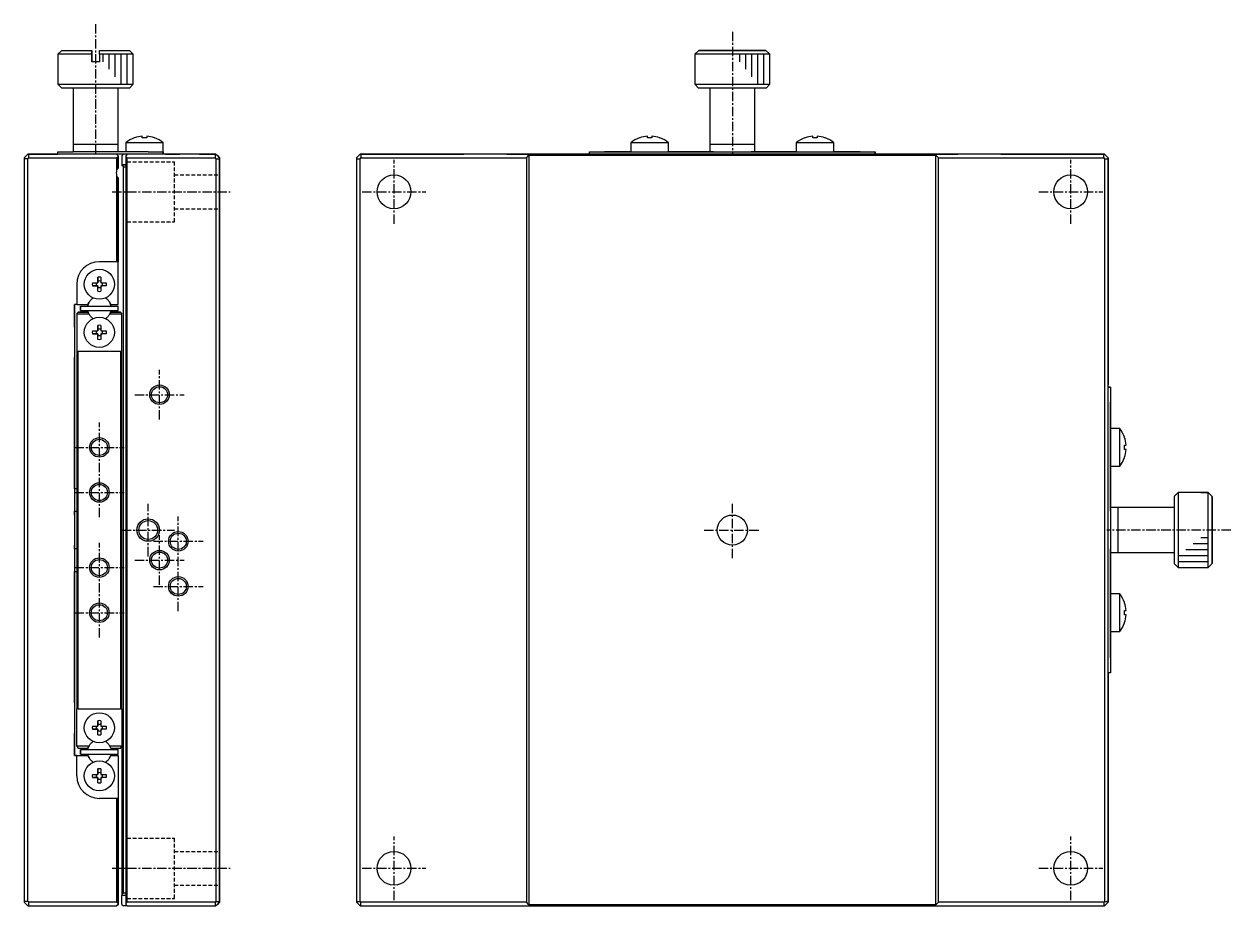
# Model space of a CAD drawing. Extents: x 10 to 376, y 10 to 223.
# Drawn here: x 215.5 to 376, y 65.6 to 182.9 of the extents above; entities that cross this region are included whole.
import ezdxf

# ---------------------------------------------------------------- set-up
doc = ezdxf.new("R2010")
doc.units = 0
doc.linetypes.add('CENTER', pattern=[2, 1.25, -0.25, 0.25, -0.25])
doc.linetypes.add('DASHED', pattern=[0.75, 0.5, -0.25])
doc.layers.get('0').update_dxf_attribs({"linetype": 'CONTINUOUS'})
doc.layers.add('CENTER', color=1, linetype='CENTER')

msp = doc.modelspace()

# ---------------------------------------------------------------- linework, layer by layer
at = {"color": 7, "linetype": 'CONTINUOUS'}
for p, q in [((220.48, 179.4), (219.98, 178.9)), ((224.48, 178.9), (219.98, 178.9)), ((219.98, 178.9), (219.98, 174.9)), ((220.48, 179.4), (224.48, 179.4)), ((224.48, 179.4), (224.48, 178.9)), ((224.48, 178.9), (224.48, 179.4)), ((224.48, 178.9), (224.48, 177.9)), ((224.48, 177.9), (224.48, 178.9)), ((225.48, 178.9), (225.48, 179.4)), ((225.48, 179.4), (229.48, 179.4)), ((229.98, 178.9), (225.48, 178.9)), ((225.48, 178.9), (225.48, 177.9)), ((229.98, 178.9), (229.48, 179.4)), ((229.98, 174.9), (229.98, 178.9)), ((304.69, 178.9), (305.2, 179.4)), ((314.64, 178.9), (304.69, 178.9)), ((304.69, 178.9), (304.69, 177.9)), ((305.2, 179.4), (314.14, 179.4)), ((314.14, 179.4), (305.2, 179.4)), ((314.14, 179.4), (314.64, 178.9)), ((314.64, 177.9), (314.64, 178.9)), ((225.48, 177.9), (224.48, 177.9)), ((304.69, 177.9), (304.67, 177.9)), ((304.69, 177.9), (304.67, 177.9)), ((304.67, 177.9), (304.67, 174.9)), ((314.67, 177.9), (314.64, 177.9)), ((314.67, 177.9), (314.64, 177.9)), ((314.67, 174.9), (314.67, 177.9)), ((219.98, 174.9), (224.98, 174.9)), ((219.98, 174.9), (220.48, 174.4)), ((221.98, 174.4), (220.48, 174.4)), ((224.98, 174.4), (220.48, 174.4)), ((227.98, 174.4), (221.98, 174.4)), ((224.98, 174.4), (221.98, 174.4)), ((221.98, 174.4), (221.98, 166.9)), ((224.98, 174.9), (229.98, 174.9)), ((229.48, 174.4), (224.98, 174.4)), ((227.98, 174.4), (224.98, 174.4)), ((229.48, 174.4), (227.98, 174.4)), ((227.98, 166.9), (227.98, 174.4)), ((229.48, 174.4), (229.98, 174.9)), ((304.67, 174.9), (314.67, 174.9)), ((304.67, 174.9), (305.17, 174.4)), ((314.17, 174.4), (305.17, 174.4)), ((306.67, 174.4), (306.67, 166.9)), ((312.67, 166.9), (312.67, 174.4)), ((314.17, 174.4), (314.67, 174.9)), ((233.98, 167.13), (228.98, 167.13)), ((228.98, 167.13), (228.98, 165.9)), ((230.16, 167.77), (230.13, 167.77)), ((230.16, 167.77), (230.13, 167.77)), ((231.18, 167.77), (231.18, 167.98)), ((231.78, 167.77), (231.18, 167.77)), ((231.78, 167.98), (231.78, 167.77)), ((232.83, 167.77), (232.79, 167.77)), ((232.83, 167.77), (232.79, 167.77)), ((233.98, 165.9), (233.98, 167.13)), ((298.67, 167.13), (296.17, 167.13)), ((296.17, 167.13), (296.17, 165.9)), ((297.35, 167.77), (297.32, 167.77)), ((297.35, 167.77), (297.32, 167.77)), ((298.37, 167.77), (298.37, 167.98)), ((298.97, 167.77), (298.37, 167.77)), ((301.17, 167.13), (298.67, 167.13)), ((298.97, 167.98), (298.97, 167.77)), ((300.02, 167.77), (299.99, 167.77)), ((300.02, 167.77), (299.99, 167.77)), ((301.17, 165.9), (301.17, 167.13)), ((320.67, 167.13), (318.17, 167.13)), ((318.17, 167.13), (318.17, 165.9)), ((319.35, 167.77), (319.32, 167.77)), ((319.35, 167.77), (319.32, 167.77)), ((320.37, 167.77), (320.37, 167.98)), ((320.97, 167.77), (320.37, 167.77)), ((323.17, 167.13), (320.67, 167.13)), ((320.97, 167.98), (320.97, 167.77)), ((322.02, 167.77), (321.99, 167.77)), ((322.02, 167.77), (321.99, 167.77)), ((323.17, 165.9), (323.17, 167.13)), ((215.98, 165.6), (215.48, 165.1)), ((216.08, 165.6), (215.98, 165.6)), ((215.98, 165.6), (216.08, 165.6)), ((216.08, 165.1), (216.08, 165.6)), ((227.78, 165.6), (216.08, 165.6)), ((216.08, 165.6), (219.98, 165.6)), ((219.98, 165.9), (221.98, 165.9)), ((219.98, 165.9), (221.98, 165.9)), ((219.98, 165.6), (219.98, 165.9)), ((227.98, 166.9), (221.98, 166.9)), ((224.98, 166.9), (221.98, 166.9)), ((221.98, 166.9), (221.98, 165.9)), ((231.98, 165.9), (221.98, 165.9)), ((226.63, 165.9), (223.33, 165.9)), ((227.98, 166.9), (224.98, 166.9)), ((227.98, 165.4), (227.78, 165.6)), ((227.78, 165.6), (227.98, 165.4)), ((229.18, 165.6), (227.78, 165.6)), ((227.98, 165.9), (227.98, 166.9)), ((228.98, 165.9), (227.98, 165.9)), ((227.98, 165.3), (227.98, 165.4)), ((227.98, 165.4), (227.98, 165.3)), ((228.68, 165.6), (228.48, 165.4)), ((228.48, 165.4), (228.48, 164.2)), ((229.18, 165.6), (228.98, 165.4)), ((228.98, 165.4), (228.98, 165.3)), ((240.88, 165.6), (229.18, 165.6)), ((231.48, 165.6), (229.18, 165.6)), ((234.48, 165.6), (231.48, 165.6)), ((231.98, 165.9), (233.98, 165.9)), ((233.98, 165.9), (233.98, 165.6)), ((233.98, 165.6), (233.98, 165.9)), ((234.28, 165.6), (234.48, 165.6)), ((234.28, 165.6), (234.48, 165.6)), ((234.48, 165.6), (236.18, 165.6)), ((234.48, 165.6), (234.78, 165.6)), ((234.78, 165.6), (234.48, 165.6)), ((238.78, 165.6), (240.88, 165.6)), ((240.88, 165.6), (240.88, 165.1)), ((240.98, 165.6), (240.88, 165.6)), ((240.88, 165.6), (240.98, 165.6)), ((240.98, 165.6), (241.48, 165.1)), ((241.48, 165.1), (240.98, 165.6)), ((241.13, 165.45), (241.48, 165.1)), ((241.48, 165.1), (241.13, 165.45)), ((260.17, 165.6), (259.67, 165.1)), ((260.27, 165.6), (260.17, 165.6)), ((260.17, 165.6), (273.97, 165.6)), ((359.07, 165.6), (260.27, 165.6)), ((260.27, 165.6), (260.27, 165.1)), ((279.67, 165.6), (297.37, 165.6)), ((282.27, 165.1), (282.62, 165.45)), ((282.62, 165.45), (336.72, 165.45)), ((282.62, 165.45), (282.62, 65.75)), ((290.67, 165.9), (292.67, 165.9)), ((290.67, 165.9), (292.67, 165.9)), ((290.67, 165.6), (290.67, 165.9)), ((292.67, 165.9), (298.67, 165.9)), ((296.17, 165.9), (292.67, 165.9)), ((295.82, 165.9), (294.17, 165.9)), ((295.82, 165.9), (294.17, 165.9)), ((296.17, 165.9), (295.82, 165.9)), ((295.82, 165.9), (296.17, 165.9)), ((298.67, 165.9), (320.67, 165.9)), ((299.97, 165.6), (319.37, 165.6)), ((307.16, 165.9), (301.17, 165.9)), ((301.17, 165.9), (306.67, 165.9)), ((306.67, 165.9), (301.17, 165.9)), ((312.67, 166.9), (306.67, 166.9)), ((312.67, 166.9), (306.67, 166.9)), ((306.67, 166.9), (306.67, 165.9)), ((318.17, 165.9), (312.18, 165.9)), ((312.67, 165.9), (312.67, 166.9)), ((312.67, 165.9), (318.17, 165.9)), ((318.17, 165.9), (312.67, 165.9)), ((320.67, 165.9), (326.67, 165.9)), ((321.97, 165.6), (339.67, 165.6)), ((323.52, 165.9), (323.17, 165.9)), ((323.17, 165.9), (323.52, 165.9)), ((326.67, 165.9), (323.17, 165.9)), ((325.17, 165.9), (323.52, 165.9)), ((325.17, 165.9), (323.52, 165.9)), ((326.67, 165.9), (328.67, 165.9)), ((326.67, 165.9), (328.67, 165.9)), ((328.67, 165.9), (328.67, 165.6)), ((328.67, 165.6), (328.67, 165.9)), ((336.72, 165.45), (337.07, 165.1)), ((336.72, 65.75), (336.72, 165.45)), ((345.37, 165.6), (356.86, 165.6)), ((356.86, 165.6), (357.48, 165.6)), ((357.48, 165.6), (359.17, 165.6)), ((359.17, 165.6), (359.07, 165.6)), ((359.07, 165.1), (359.07, 165.6)), ((359.67, 165.1), (359.17, 165.6)), ((359.37, 165.4), (359.17, 165.6)), ((359.47, 165.3), (359.37, 165.4)), ((215.48, 165.1), (215.48, 165)), ((215.98, 165), (215.48, 165)), ((215.48, 165), (215.48, 66.2)), ((215.98, 165), (216.08, 165.1)), ((215.98, 66.2), (215.98, 165)), ((216.08, 165.1), (227.78, 165.1)), ((227.78, 165.1), (227.98, 165.3)), ((227.78, 165.1), (227.78, 163.42)), ((227.98, 163.76), (227.98, 165.3)), ((227.98, 165.3), (227.98, 163.76)), ((228.48, 164.2), (228.48, 164.1)), ((228.48, 164.2), (228.98, 164.2)), ((228.98, 164.2), (228.48, 164.2)), ((228.68, 163.9), (228.48, 164.1)), ((228.68, 163.9), (228.98, 163.9)), ((228.68, 67.3), (228.68, 163.9)), ((228.98, 165.3), (229.18, 165.1)), ((228.98, 165.3), (228.98, 65.9)), ((229.18, 165.1), (240.88, 165.1)), ((229.18, 66.1), (229.18, 165.1)), ((240.88, 165.1), (240.98, 165)), ((240.98, 165), (241.48, 165)), ((240.98, 165), (240.98, 66.2)), ((241.48, 165), (241.48, 165.1)), ((241.48, 165.1), (241.48, 66.1)), ((241.48, 66.2), (241.48, 165)), ((259.67, 165.1), (259.67, 165)), ((259.67, 165), (260.17, 165)), ((259.67, 165), (259.67, 66.2)), ((260.17, 165), (260.27, 165.1)), ((260.17, 66.2), (260.17, 165)), ((260.27, 165.1), (282.27, 165.1)), ((282.27, 165.1), (282.27, 66.1)), ((337.07, 165.1), (359.07, 165.1)), ((337.07, 66.1), (337.07, 165.1)), ((359.07, 165.1), (359.17, 165)), ((359.17, 165), (359.67, 165)), ((359.17, 165), (359.17, 66.2)), ((359.67, 165.1), (359.47, 165.3)), ((359.67, 165), (359.67, 165.1)), ((359.67, 165.1), (359.67, 134.9)), ((359.67, 66.2), (359.67, 165)), ((227.78, 162.79), (227.78, 151.3)), ((227.98, 151.3), (227.98, 162.44)), ((227.98, 162.44), (227.98, 151.3)), ((241.48, 160.6), (241.48, 162.85)), ((241.48, 158.35), (241.48, 162.85)), ((241.48, 158.35), (241.48, 160.6)), ((227.78, 151.3), (225.48, 151.3)), ((227.98, 151.3), (227.78, 151.3)), ((227.98, 145.6), (227.98, 151.3)), ((227.98, 145.6), (227.98, 151.3)), ((222.48, 148.3), (222.48, 145.6)), ((222.48, 148.3), (222.48, 145.6)), ((224.55, 148.5), (225.28, 148.5)), ((225.28, 148.1), (224.55, 148.1)), ((224.55, 148.1), (225.09, 148.1)), ((225.09, 148.1), (225.28, 148.1)), ((225.28, 148.5), (225.28, 149.23)), ((225.28, 149.23), (225.28, 148.69)), ((225.28, 148.69), (225.28, 148.5)), ((225.28, 147.37), (225.28, 148.1)), ((225.28, 148.1), (225.28, 147.92)), ((225.28, 147.37), (225.28, 147.92)), ((225.68, 149.23), (225.68, 148.5)), ((225.68, 148.5), (226.4, 148.5)), ((225.68, 148.1), (225.68, 147.37)), ((226.4, 148.1), (225.68, 148.1)), ((225.68, 148.1), (225.86, 148.1)), ((226.4, 148.1), (225.86, 148.1)), ((222.48, 145.6), (222.18, 145.6)), ((222.18, 145.6), (222.18, 85.6)), ((222.18, 142.6), (222.18, 145.6)), ((222.48, 145.6), (223.93, 145.6)), ((222.68, 144.6), (222.48, 144.4)), ((223.93, 144.6), (222.68, 144.6)), ((222.68, 144.6), (223.93, 144.6)), ((222.98, 145.4), (227.98, 145.4)), ((222.98, 145.4), (222.98, 144.8)), ((222.98, 145.4), (223.92, 145.4)), ((222.98, 144.8), (222.98, 145.4)), ((222.98, 144.8), (227.98, 144.8)), ((223.83, 145.4), (225.48, 145.4)), ((223.83, 145.4), (223.92, 145.4)), ((223.83, 145.4), (223.92, 145.4)), ((223.83, 145.4), (223.92, 145.4)), ((223.83, 145.4), (223.92, 145.4)), ((223.83, 145.4), (223.92, 145.4)), ((223.83, 145.4), (223.92, 145.4)), ((223.83, 145.4), (223.92, 145.4)), ((223.83, 145.4), (223.92, 145.4)), ((223.83, 145.4), (223.92, 145.4)), ((223.83, 145.4), (223.92, 145.4)), ((223.83, 145.4), (223.92, 145.4)), ((223.83, 145.4), (223.92, 145.4)), ((223.83, 145.4), (223.92, 145.4)), ((223.83, 145.4), (223.92, 145.4)), ((223.83, 145.4), (223.92, 145.4)), ((223.83, 145.4), (223.92, 145.4)), ((223.83, 145.4), (223.92, 145.4)), ((223.83, 145.4), (223.92, 145.4)), ((223.83, 145.4), (223.92, 145.4)), ((223.83, 145.4), (223.92, 145.4)), ((223.83, 145.4), (223.92, 145.4)), ((223.83, 145.4), (223.92, 145.4)), ((223.83, 145.4), (223.92, 145.4)), ((223.83, 145.4), (223.92, 145.4)), ((223.83, 145.4), (223.92, 145.4)), ((223.83, 145.4), (223.92, 145.4)), ((223.83, 145.4), (223.92, 145.4)), ((223.83, 145.4), (223.92, 145.4)), ((223.83, 145.4), (223.92, 145.4)), ((223.83, 145.4), (223.92, 145.4)), ((223.83, 145.4), (223.92, 145.4)), ((223.83, 145.4), (223.92, 145.4)), ((223.83, 145.4), (223.92, 145.4)), ((223.83, 145.4), (223.92, 145.4)), ((223.83, 145.4), (223.92, 145.4)), ((223.83, 145.4), (223.92, 145.4)), ((223.83, 145.4), (223.92, 145.4)), ((223.83, 145.4), (223.92, 145.4)), ((223.83, 145.4), (223.92, 145.4)), ((223.83, 145.4), (223.92, 145.4)), ((223.83, 145.4), (223.92, 145.4)), ((223.93, 145.6), (224.1, 145.9)), ((223.93, 145.6), (224.1, 145.9)), ((224.1, 144.31), (223.93, 144.6)), ((223.93, 144.6), (224.1, 144.31)), ((225.48, 145.4), (227.13, 145.4)), ((226.85, 145.9), (227.02, 145.6)), ((227.02, 144.6), (226.85, 144.31)), ((227.02, 145.6), (227.98, 145.6)), ((228.28, 144.6), (227.02, 144.6)), ((227.02, 144.6), (228.28, 144.6)), ((227.03, 145.4), (227.13, 145.4)), ((227.03, 145.4), (227.13, 145.4)), ((227.03, 145.4), (227.13, 145.4)), ((227.03, 145.4), (227.13, 145.4)), ((227.03, 145.4), (227.13, 145.4)), ((227.03, 145.4), (227.13, 145.4)), ((227.03, 145.4), (227.13, 145.4)), ((227.03, 145.4), (227.13, 145.4)), ((227.03, 145.4), (227.13, 145.4)), ((227.03, 145.4), (227.13, 145.4)), ((227.03, 145.4), (227.13, 145.4)), ((227.03, 145.4), (227.13, 145.4)), ((227.03, 145.4), (227.13, 145.4)), ((227.03, 145.4), (227.13, 145.4)), ((227.03, 145.4), (227.13, 145.4)), ((227.03, 145.4), (227.13, 145.4)), ((227.03, 145.4), (227.13, 145.4)), ((227.03, 145.4), (227.13, 145.4)), ((227.03, 145.4), (227.13, 145.4)), ((227.03, 145.4), (227.13, 145.4)), ((227.03, 145.4), (227.98, 145.4)), ((227.03, 145.4), (227.13, 145.4)), ((227.03, 145.4), (227.13, 145.4)), ((227.03, 145.4), (227.13, 145.4)), ((227.03, 145.4), (227.13, 145.4)), ((227.03, 145.4), (227.13, 145.4)), ((227.03, 145.4), (227.13, 145.4)), ((227.03, 145.4), (227.13, 145.4)), ((227.03, 145.4), (227.13, 145.4)), ((227.03, 145.4), (227.13, 145.4)), ((227.03, 145.4), (227.13, 145.4)), ((227.03, 145.4), (227.13, 145.4)), ((227.03, 145.4), (227.13, 145.4)), ((227.03, 145.4), (227.13, 145.4)), ((227.03, 145.4), (227.13, 145.4)), ((227.03, 145.4), (227.13, 145.4)), ((227.03, 145.4), (227.13, 145.4)), ((227.03, 145.4), (227.13, 145.4)), ((227.03, 145.4), (227.13, 145.4)), ((227.03, 145.4), (227.13, 145.4)), ((227.03, 145.4), (227.13, 145.4)), ((227.03, 145.4), (227.13, 145.4)), ((227.98, 144.8), (227.98, 145.4)), ((228.28, 144.6), (228.48, 144.4)), ((228.48, 144.4), (228.28, 144.6)), ((222.48, 144.4), (222.48, 144.3)), ((224.1, 144.3), (222.48, 144.3)), ((222.48, 144.3), (222.48, 139.4)), ((228.48, 144.3), (226.85, 144.3)), ((228.48, 144.3), (228.48, 144.4)), ((228.48, 139.4), (228.48, 144.3)), ((224.55, 142.1), (225.28, 142.1)), ((225.28, 141.7), (224.55, 141.7)), ((224.55, 141.7), (225.09, 141.7)), ((225.09, 141.7), (225.28, 141.7)), ((225.28, 142.1), (225.28, 142.83)), ((225.28, 142.83), (225.28, 142.29)), ((225.28, 142.29), (225.28, 142.1)), ((225.28, 140.97), (225.28, 141.7)), ((225.28, 141.7), (225.28, 141.52)), ((225.28, 140.97), (225.28, 141.52)), ((225.68, 142.83), (225.68, 142.1)), ((225.68, 142.1), (226.4, 142.1)), ((225.68, 141.7), (225.68, 140.97)), ((226.4, 141.7), (225.68, 141.7)), ((225.68, 141.7), (225.86, 141.7)), ((226.4, 141.7), (225.86, 141.7)), ((222.18, 121.1), (222.18, 138.6)), ((222.48, 139.4), (222.68, 139.4)), ((222.48, 139.4), (228.48, 139.4)), ((222.48, 139.4), (222.48, 91.8)), ((222.68, 139.4), (228.28, 139.4)), ((222.68, 91.8), (222.68, 139.4)), ((228.28, 139.4), (228.48, 139.4)), ((228.28, 139.4), (228.28, 91.8)), ((228.48, 91.8), (228.48, 139.4)), ((359.67, 134.6), (359.97, 134.6)), ((359.97, 134.6), (359.67, 134.6)), ((359.97, 134.6), (359.97, 132.6)), ((359.97, 134.6), (359.97, 132.6)), ((359.97, 129.1), (359.97, 132.6)), ((359.97, 132.6), (359.97, 98.6)), ((359.97, 129.45), (359.97, 131.1)), ((359.97, 129.45), (359.97, 131.1)), ((359.97, 118.11), (359.97, 129.45)), ((359.97, 129.45), (359.97, 118.6)), ((361.19, 129.1), (359.97, 129.1)), ((361.19, 124.1), (361.19, 129.1)), ((361.84, 127.92), (361.84, 127.95)), ((361.84, 127.92), (361.84, 127.95)), ((361.84, 126.9), (362.05, 126.9)), ((361.84, 126.3), (361.84, 126.9)), ((362.05, 126.3), (361.84, 126.3)), ((361.84, 125.25), (361.84, 125.29)), ((361.84, 125.25), (361.84, 125.29)), ((228.48, 119.6), (228.48, 123.6)), ((359.97, 118.6), (359.97, 124.1)), ((359.97, 124.1), (361.19, 124.1)), ((222.48, 121.1), (222.18, 121.1)), ((368.97, 120.6), (368.47, 120.1)), ((368.97, 120.6), (368.97, 110.6)), ((371.97, 120.6), (368.97, 120.6)), ((371.97, 120.58), (371.97, 120.6)), ((371.97, 120.58), (371.97, 120.6)), ((371.97, 120.58), (372.97, 120.58)), ((372.97, 120.58), (371.97, 120.58)), ((372.97, 110.63), (372.97, 120.58)), ((372.97, 120.58), (373.47, 120.08)), ((228.48, 111.6), (228.48, 119.6)), ((368.47, 111.1), (368.47, 120.1)), ((373.47, 120.08), (373.47, 111.13)), ((373.47, 111.13), (373.47, 120.08)), ((222.18, 117.6), (222.18, 118.1)), ((222.18, 118.1), (222.48, 118.1)), ((360.97, 118.6), (359.97, 118.6)), ((360.97, 115.6), (360.97, 118.6)), ((360.97, 115.56), (360.97, 118.6)), ((368.47, 118.6), (360.97, 118.6)), ((360.97, 112.6), (360.97, 115.6)), ((360.97, 112.6), (360.97, 115.56)), ((222.18, 113.1), (222.18, 113.6)), ((222.48, 113.1), (222.18, 113.1)), ((359.97, 101.75), (359.97, 113.1)), ((359.97, 112.6), (359.97, 101.75)), ((359.97, 107.1), (359.97, 112.6)), ((359.97, 112.6), (360.97, 112.6)), ((360.97, 112.6), (368.47, 112.6)), ((228.48, 107.6), (228.48, 111.6)), ((368.47, 111.1), (368.97, 110.6)), ((373.47, 111.13), (372.97, 110.63)), ((222.18, 92.6), (222.18, 110.1)), ((222.18, 110.1), (222.48, 110.1)), ((368.97, 110.6), (371.97, 110.6)), ((371.97, 110.6), (371.97, 110.63)), ((371.97, 110.6), (371.97, 110.63)), ((371.97, 110.63), (372.97, 110.63)), ((361.19, 107.1), (359.97, 107.1)), ((361.19, 102.1), (361.19, 107.1)), ((361.84, 105.92), (361.84, 105.95)), ((361.84, 105.92), (361.84, 105.95)), ((361.84, 104.9), (362.05, 104.9)), ((361.84, 104.3), (361.84, 104.9)), ((362.05, 104.3), (361.84, 104.3)), ((361.84, 103.25), (361.84, 103.29)), ((361.84, 103.25), (361.84, 103.29)), ((359.97, 98.6), (359.97, 102.1)), ((359.97, 102.1), (361.19, 102.1)), ((359.97, 100.1), (359.97, 101.75)), ((359.97, 100.1), (359.97, 101.75)), ((359.97, 98.6), (359.97, 96.6)), ((359.97, 98.6), (359.97, 96.6)), ((359.97, 96.6), (359.67, 96.6)), ((359.67, 96.6), (359.67, 66.1)), ((222.68, 91.8), (222.48, 91.8)), ((222.48, 86.9), (222.48, 91.8)), ((222.68, 91.8), (228.28, 91.8)), ((228.48, 91.8), (228.28, 91.8)), ((228.48, 91.8), (228.48, 86.9)), ((228.48, 91.8), (228.48, 67.1)), ((225.28, 89.5), (225.28, 90.23)), ((225.28, 90.23), (225.28, 89.69)), ((225.68, 90.23), (225.68, 89.5)), ((222.18, 85.6), (222.18, 88.6)), ((224.55, 89.5), (225.28, 89.5)), ((225.28, 89.1), (224.55, 89.1)), ((224.55, 89.1), (225.09, 89.1)), ((225.09, 89.1), (225.28, 89.1)), ((225.28, 89.69), (225.28, 89.5)), ((225.28, 88.37), (225.28, 89.1)), ((225.28, 89.1), (225.28, 88.92)), ((225.28, 88.37), (225.28, 88.92)), ((225.68, 89.5), (226.4, 89.5)), ((225.68, 89.1), (225.68, 88.37)), ((226.4, 89.1), (225.68, 89.1)), ((225.68, 89.1), (225.86, 89.1)), ((226.4, 89.1), (225.86, 89.1)), ((222.48, 86.9), (224.1, 86.9)), ((222.48, 86.9), (222.48, 86.8)), ((222.48, 86.8), (222.68, 86.6)), ((223.93, 86.6), (224.1, 86.9)), ((224.1, 86.9), (223.93, 86.6)), ((226.85, 86.9), (228.48, 86.9)), ((226.85, 86.9), (227.02, 86.6)), ((228.28, 86.6), (228.48, 86.8)), ((228.28, 86.6), (228.48, 86.8)), ((228.48, 86.8), (228.48, 86.9)), ((222.18, 85.6), (222.48, 85.6)), ((222.48, 85.6), (222.18, 85.6)), ((222.48, 82.9), (222.48, 85.6)), ((222.48, 85.6), (223.93, 85.6)), ((222.48, 85.6), (223.93, 85.6)), ((222.48, 82.9), (222.48, 85.6)), ((222.68, 86.6), (223.93, 86.6)), ((222.98, 85.8), (222.98, 86.4)), ((222.98, 86.4), (223.92, 86.4)), ((222.98, 86.4), (227.98, 86.4)), ((222.98, 86.4), (222.98, 85.8)), ((222.98, 85.8), (227.98, 85.8)), ((223.83, 86.4), (225.48, 86.4)), ((223.83, 86.4), (223.92, 86.4)), ((223.83, 86.4), (223.92, 86.4)), ((223.83, 86.4), (223.92, 86.4)), ((223.83, 86.4), (223.92, 86.4)), ((223.83, 86.4), (223.92, 86.4)), ((223.83, 86.4), (223.92, 86.4)), ((223.83, 86.4), (223.92, 86.4)), ((223.83, 86.4), (223.92, 86.4)), ((223.83, 86.4), (223.92, 86.4)), ((223.83, 86.4), (223.92, 86.4)), ((223.83, 86.4), (223.92, 86.4)), ((223.83, 86.4), (223.92, 86.4)), ((223.83, 86.4), (223.92, 86.4)), ((223.83, 86.4), (223.92, 86.4)), ((223.83, 86.4), (223.92, 86.4)), ((223.83, 86.4), (223.92, 86.4)), ((223.83, 86.4), (223.92, 86.4)), ((223.83, 86.4), (223.92, 86.4)), ((223.83, 86.4), (223.92, 86.4)), ((223.83, 86.4), (223.92, 86.4)), ((223.83, 86.4), (223.92, 86.4)), ((223.83, 86.4), (223.92, 86.4)), ((223.83, 86.4), (223.92, 86.4)), ((223.83, 86.4), (223.92, 86.4)), ((223.83, 86.4), (223.92, 86.4)), ((223.83, 86.4), (223.92, 86.4)), ((223.83, 86.4), (223.92, 86.4)), ((223.83, 86.4), (223.92, 86.4)), ((223.83, 86.4), (223.92, 86.4)), ((223.83, 86.4), (223.92, 86.4)), ((223.83, 86.4), (223.92, 86.4)), ((223.83, 86.4), (223.92, 86.4)), ((223.83, 86.4), (223.92, 86.4)), ((223.83, 86.4), (223.92, 86.4)), ((223.83, 86.4), (223.92, 86.4)), ((223.83, 86.4), (223.92, 86.4)), ((223.83, 86.4), (223.92, 86.4)), ((223.83, 86.4), (223.92, 86.4)), ((223.83, 86.4), (223.92, 86.4)), ((223.83, 86.4), (223.92, 86.4)), ((223.83, 86.4), (223.92, 86.4)), ((223.93, 85.6), (224.1, 85.31)), ((223.93, 85.6), (224.1, 85.31)), ((225.48, 86.4), (227.13, 86.4)), ((226.85, 85.31), (227.02, 85.6)), ((227.02, 86.6), (228.28, 86.6)), ((227.02, 85.6), (227.98, 85.6)), ((227.02, 85.6), (227.98, 85.6)), ((227.03, 86.4), (227.98, 86.4)), ((227.98, 85.8), (227.98, 86.4)), ((227.98, 85.6), (227.98, 79.9)), ((227.98, 85.6), (227.98, 79.9)), ((225.28, 83.1), (225.28, 83.83)), ((225.28, 83.83), (225.28, 83.29)), ((225.68, 83.83), (225.68, 83.1)), ((224.55, 83.1), (225.28, 83.1)), ((225.28, 82.7), (224.55, 82.7)), ((224.55, 82.7), (225.09, 82.7)), ((225.09, 82.7), (225.28, 82.7)), ((225.28, 83.29), (225.28, 83.1)), ((225.28, 81.97), (225.28, 82.7)), ((225.28, 82.7), (225.28, 82.52)), ((225.28, 81.97), (225.28, 82.52)), ((225.68, 83.1), (226.4, 83.1)), ((225.68, 82.7), (225.68, 81.97)), ((226.4, 82.7), (225.68, 82.7)), ((225.68, 82.7), (225.86, 82.7)), ((226.4, 82.7), (225.86, 82.7)), ((227.78, 79.9), (225.48, 79.9)), ((227.98, 79.9), (225.48, 79.9)), ((227.78, 79.9), (227.78, 66.1)), ((227.78, 79.9), (227.98, 79.9)), ((227.98, 65.9), (227.98, 79.9)), ((227.98, 79.9), (227.98, 65.9)), ((241.48, 70.6), (241.48, 72.85)), ((241.48, 68.35), (241.48, 72.85)), ((241.48, 68.35), (241.48, 70.6)), ((215.98, 66.2), (215.48, 66.2)), ((215.48, 66.2), (215.48, 66.1)), ((215.98, 65.6), (215.48, 66.1)), ((216.08, 66.1), (215.98, 66.2)), ((227.78, 66.1), (216.08, 66.1)), ((216.08, 65.6), (216.08, 66.1)), ((227.98, 65.9), (227.78, 66.1)), ((227.78, 65.6), (227.98, 65.8)), ((227.98, 65.8), (227.78, 65.6)), ((227.98, 65.8), (227.98, 65.9)), ((227.98, 65.9), (227.98, 65.8)), ((228.68, 67.3), (228.48, 67.1)), ((228.48, 67.1), (228.48, 67)), ((228.98, 67), (228.48, 67)), ((228.48, 65.8), (228.48, 67)), ((228.48, 65.8), (228.68, 65.6)), ((228.98, 67.3), (228.68, 67.3)), ((229.18, 66.1), (228.98, 65.9)), ((228.98, 65.9), (228.98, 65.8)), ((228.98, 65.8), (229.18, 65.6)), ((240.88, 66.1), (229.18, 66.1)), ((240.98, 66.2), (240.88, 66.1)), ((240.88, 66.1), (240.88, 65.6)), ((240.98, 66.2), (241.48, 66.2)), ((240.98, 65.6), (241.48, 66.1)), ((241.48, 66.1), (240.98, 65.6)), ((241.13, 65.75), (241.48, 66.1)), ((241.48, 66.1), (241.13, 65.75)), ((241.48, 66.1), (241.48, 66.2)), ((259.67, 66.2), (260.17, 66.2)), ((259.67, 66.2), (259.67, 66.1)), ((259.67, 66.1), (260.17, 65.6)), ((260.27, 66.1), (260.17, 66.2)), ((282.27, 66.1), (260.27, 66.1)), ((260.27, 65.6), (260.27, 66.1)), ((282.62, 65.75), (282.27, 66.1)), ((337.07, 66.1), (336.72, 65.75)), ((359.07, 66.1), (337.07, 66.1)), ((359.17, 66.2), (359.07, 66.1)), ((359.07, 66.1), (359.07, 65.6)), ((359.17, 66.2), (359.67, 66.2)), ((359.17, 65.6), (359.67, 66.1)), ((359.67, 66.1), (359.67, 66.2)), ((215.98, 65.6), (216.08, 65.6)), ((216.08, 65.6), (227.78, 65.6)), ((229.18, 65.6), (228.68, 65.6)), ((229.18, 65.6), (240.88, 65.6)), ((240.88, 65.6), (240.98, 65.6)), ((260.17, 65.6), (260.27, 65.6)), ((260.27, 65.6), (359.07, 65.6)), ((336.72, 65.75), (282.62, 65.75)), ((359.07, 65.6), (359.17, 65.6))]:
    msp.add_line(p, q, dxfattribs=at)
at = {"color": 3, "linetype": 'CONTINUOUS'}
for p, q in [((225.98, 177.9), (225.98, 178.9)), ((226.78, 176.9), (226.78, 178.9)), ((227.58, 175.9), (227.58, 178.9)), ((228.38, 174.9), (228.38, 178.9)), ((229.18, 174.9), (229.18, 178.9)), ((310.67, 177.9), (310.67, 178.9)), ((311.47, 176.9), (311.47, 178.9)), ((312.27, 175.9), (312.27, 178.9)), ((313.07, 174.9), (313.07, 178.9)), ((313.87, 174.9), (313.87, 178.9)), ((371.97, 114.6), (372.97, 114.6)), ((369.97, 113), (372.97, 113)), ((370.97, 113.8), (372.97, 113.8)), ((368.97, 112.2), (372.97, 112.2)), ((368.97, 111.4), (372.97, 111.4))]:
    msp.add_line(p, q, dxfattribs=at)
at = {"color": 3, "linetype": 'DASHED'}
for p, q in [((229.18, 164.6), (235.48, 164.6)), ((235.48, 156.6), (235.48, 164.6)), ((235.48, 162.85), (241.48, 162.85)), ((235.48, 158.35), (241.48, 158.35)), ((229.18, 156.6), (235.48, 156.6)), ((229.18, 74.6), (235.48, 74.6)), ((235.48, 66.6), (235.48, 74.6)), ((235.48, 72.85), (241.48, 72.85)), ((235.48, 68.35), (241.48, 68.35)), ((229.18, 66.6), (235.48, 66.6))]:
    msp.add_line(p, q, dxfattribs=at)
at = {"color": 7, "linetype": 'CONTINUOUS'}
for centre, radius in [((264.67, 160.6), 2.25), ((354.67, 160.6), 2.25), ((225.48, 148.3), 2), ((225.48, 141.9), 2), ((233.48, 133.6), 1.07), ((225.48, 126.6), 1.07), ((225.48, 120.6), 1.07), ((309.67, 115.6), 2), ((231.98, 115.6), 1.25), ((235.98, 114.1), 1.07), ((233.48, 111.6), 1.07), ((225.48, 110.6), 1.07), ((235.98, 108.1), 1.07), ((225.48, 104.6), 1.07), ((225.48, 89.3), 2), ((225.48, 82.9), 2), ((264.67, 70.6), 2.25), ((354.67, 70.6), 2.25)]:
    msp.add_circle(centre, radius, dxfattribs=at)
at = {"color": 3, "linetype": 'CONTINUOUS'}
for centre, radius in [((233.48, 133.6), 1.3), ((225.48, 126.6), 1.3), ((225.48, 120.6), 1.3), ((231.98, 115.6), 1.5), ((235.98, 114.1), 1.3), ((233.48, 111.6), 1.3), ((225.48, 110.6), 1.3), ((235.98, 108.1), 1.3), ((225.48, 104.6), 1.3)]:
    msp.add_circle(centre, radius, dxfattribs=at)
at = {"color": 7, "linetype": 'CONTINUOUS'}
for centre, radius, start, end in [((231.48, 164), 4, 109.7246, 128.6822), ((231.48, 164), 3.99, 94.3134, 109.2682), ((231.48, 164), 3.99, 70.7318, 85.6866), ((231.48, 164), 4, 51.3178, 70.2754), ((298.67, 164), 4, 109.7246, 128.6822), ((298.67, 164), 3.99, 94.3134, 109.2682), ((298.67, 164), 3.99, 70.7318, 85.6866), ((298.67, 164), 4, 51.3178, 70.2754), ((320.67, 164), 4, 109.7246, 128.6822), ((320.67, 164), 3.99, 94.3134, 109.2682), ((320.67, 164), 3.99, 70.7318, 85.6866), ((320.67, 164), 4, 51.3178, 70.2754), ((228.73, 163.1), 1, 138.5904, 161.8051), ((228.73, 163.1), 1, 161.8051, 198.1949), ((228.73, 163.1), 1, 198.1949, 221.4096), ((225.48, 148.3), 3, 90, 180), ((225.48, 148.3), 0.95, 167.8468, 192.1532), ((225.48, 148.3), 0.435, 152.6335, 207.3665), ((225.48, 148.3), 0.95, 77.8468, 102.1532), ((225.48, 148.3), 0.435, 62.6335, 117.3665), ((225.48, 148.3), 0.435, 242.6335, 297.3665), ((225.48, 148.3), 0.435, 332.6335, 27.3665), ((225.48, 148.3), 0.95, 347.8468, 12.1532), ((225.48, 145.1), 1.59, 135, 150), ((225.59, 144.99), 1.75, 121.8815, 135), ((225.48, 145.1), 1.59, 120.4333, 134.9998), ((225.48, 148.3), 0.95, 257.8468, 282.1532), ((225.48, 145.1), 1.59, 45, 59.5667), ((225.36, 144.99), 1.75, 45, 58.1185), ((225.48, 145.1), 1.59, 30, 45), ((225.48, 145.1), 1.59, 150, 169.107), ((225.48, 145.1), 1.59, 190.893, 210), ((225.48, 145.1), 1.59, 10.8932, 30), ((225.48, 145.1), 1.59, 329.7392, 349.107), ((225.48, 145.1), 1.59, 210, 210.2608), ((225.48, 145.1), 1.59, 210.2608, 225), ((225.59, 145.22), 1.75, 225, 238.1185), ((225.48, 145.1), 1.59, 225, 239.5668), ((225.48, 141.9), 0.95, 77.8468, 102.1532), ((225.48, 145.1), 1.59, 300.4332, 315.0002), ((225.36, 145.22), 1.75, 301.8815, 315), ((225.48, 145.1), 1.59, 315, 329.7392), ((225.48, 145.1), 1.59, 329.7392, 330), ((225.48, 141.9), 0.95, 167.8468, 192.1532), ((225.48, 141.9), 0.435, 152.6335, 207.3665), ((225.48, 141.9), 0.435, 62.6335, 117.3665), ((225.48, 141.9), 0.435, 242.6335, 297.3665), ((225.48, 141.9), 0.435, 332.6335, 27.3665), ((225.48, 141.9), 0.95, 347.8468, 12.1532), ((225.48, 141.9), 0.95, 257.8468, 282.1532), ((358.07, 126.6), 4, 19.7246, 38.6822), ((358.07, 126.6), 3.99, 4.3134, 19.2682), ((358.07, 126.6), 4, 321.3178, 340.2754), ((358.07, 126.6), 3.99, 340.7318, 355.6866), ((358.07, 104.6), 4, 19.7246, 38.6822), ((358.07, 104.6), 3.99, 4.3134, 19.2682), ((358.07, 104.6), 4, 321.3178, 340.2754), ((358.07, 104.6), 3.99, 340.7318, 355.6866), ((225.48, 89.3), 0.95, 77.8468, 102.1532), ((225.48, 89.3), 0.95, 167.8468, 192.1532), ((225.48, 89.3), 0.435, 152.6335, 207.3665), ((225.48, 89.3), 0.435, 62.6335, 117.3665), ((225.48, 89.3), 0.435, 242.6335, 297.3665), ((225.48, 89.3), 0.95, 257.8468, 282.1532), ((225.48, 89.3), 0.435, 332.6335, 27.3665), ((225.48, 89.3), 0.95, 347.8468, 12.1532), ((225.48, 86.1), 1.59, 150, 169.1069), ((225.48, 86.1), 1.59, 135, 149.7392), ((225.48, 86.1), 1.59, 149.7392, 150), ((225.59, 85.99), 1.75, 121.8815, 135), ((225.48, 86.1), 1.59, 120.4333, 134.9997), ((225.48, 86.1), 1.59, 45.0002, 59.5667), ((225.36, 85.99), 1.75, 45, 58.1185), ((225.48, 86.1), 1.59, 30.2608, 45), ((225.48, 86.1), 1.59, 30, 30.2608), ((225.48, 86.1), 1.59, 190.8931, 210), ((225.48, 86.1), 1.59, 210, 225), ((225.48, 86.1), 1.59, 315, 330), ((225.48, 86.1), 1.59, 330, 349.1069), ((225.59, 86.22), 1.75, 225, 238.1185), ((225.48, 86.1), 1.59, 225, 239.5668), ((225.48, 82.9), 0.95, 77.8468, 102.1532), ((225.48, 86.1), 1.59, 300.4332, 315.0002), ((225.36, 86.22), 1.75, 301.8815, 315), ((225.48, 82.9), 3, 180, 270), ((225.48, 82.9), 0.95, 167.8468, 192.1532), ((225.48, 82.9), 0.435, 152.6335, 207.3665), ((225.48, 82.9), 0.435, 62.6335, 117.3665), ((225.48, 82.9), 0.435, 242.6335, 297.3665), ((225.48, 82.9), 0.95, 257.8468, 282.1532), ((225.48, 82.9), 0.435, 332.6335, 27.3665), ((225.48, 82.9), 0.95, 347.8468, 12.1532)]:
    msp.add_arc(centre, radius, start, end, dxfattribs=at)
at = {"layer": 'CENTER', "color": 1, "linetype": 'CENTER'}
for p, q in [((224.98, 182.9), (224.98, 165.4)), ((309.67, 181.9), (309.67, 165.4)), ((264.67, 156.35), (264.67, 164.85)), ((354.67, 156.35), (354.67, 164.85)), ((227.18, 160.6), (242.88, 160.6)), ((260.42, 160.6), (268.92, 160.6)), ((350.42, 160.6), (358.92, 160.6)), ((233.48, 130.3), (233.48, 136.9)), ((230.18, 133.6), (236.78, 133.6)), ((225.48, 123.3), (225.48, 129.9)), ((222.18, 126.6), (228.78, 126.6)), ((225.48, 117.3), (225.48, 123.9)), ((222.18, 120.6), (228.78, 120.6)), ((231.98, 112.1), (231.98, 119.1)), ((309.67, 111.85), (309.67, 119.35)), ((235.98, 110.8), (235.98, 117.4)), ((228.48, 115.6), (235.48, 115.6)), ((305.92, 115.6), (313.42, 115.6)), ((375.97, 115.6), (359.47, 115.6)), ((232.68, 114.1), (239.28, 114.1)), ((233.48, 108.3), (233.48, 114.9)), ((225.48, 107.3), (225.48, 113.9)), ((230.18, 111.6), (236.78, 111.6)), ((235.98, 104.8), (235.98, 111.4)), ((222.18, 110.6), (228.78, 110.6)), ((225.48, 101.3), (225.48, 107.9)), ((232.68, 108.1), (239.28, 108.1)), ((222.18, 104.6), (228.78, 104.6)), ((264.67, 66.35), (264.67, 74.85)), ((354.67, 66.35), (354.67, 74.85)), ((227.18, 70.6), (242.88, 70.6)), ((260.42, 70.6), (268.92, 70.6)), ((350.42, 70.6), (358.92, 70.6))]:
    msp.add_line(p, q, dxfattribs=at)

doc.saveas('drawing.dxf')
